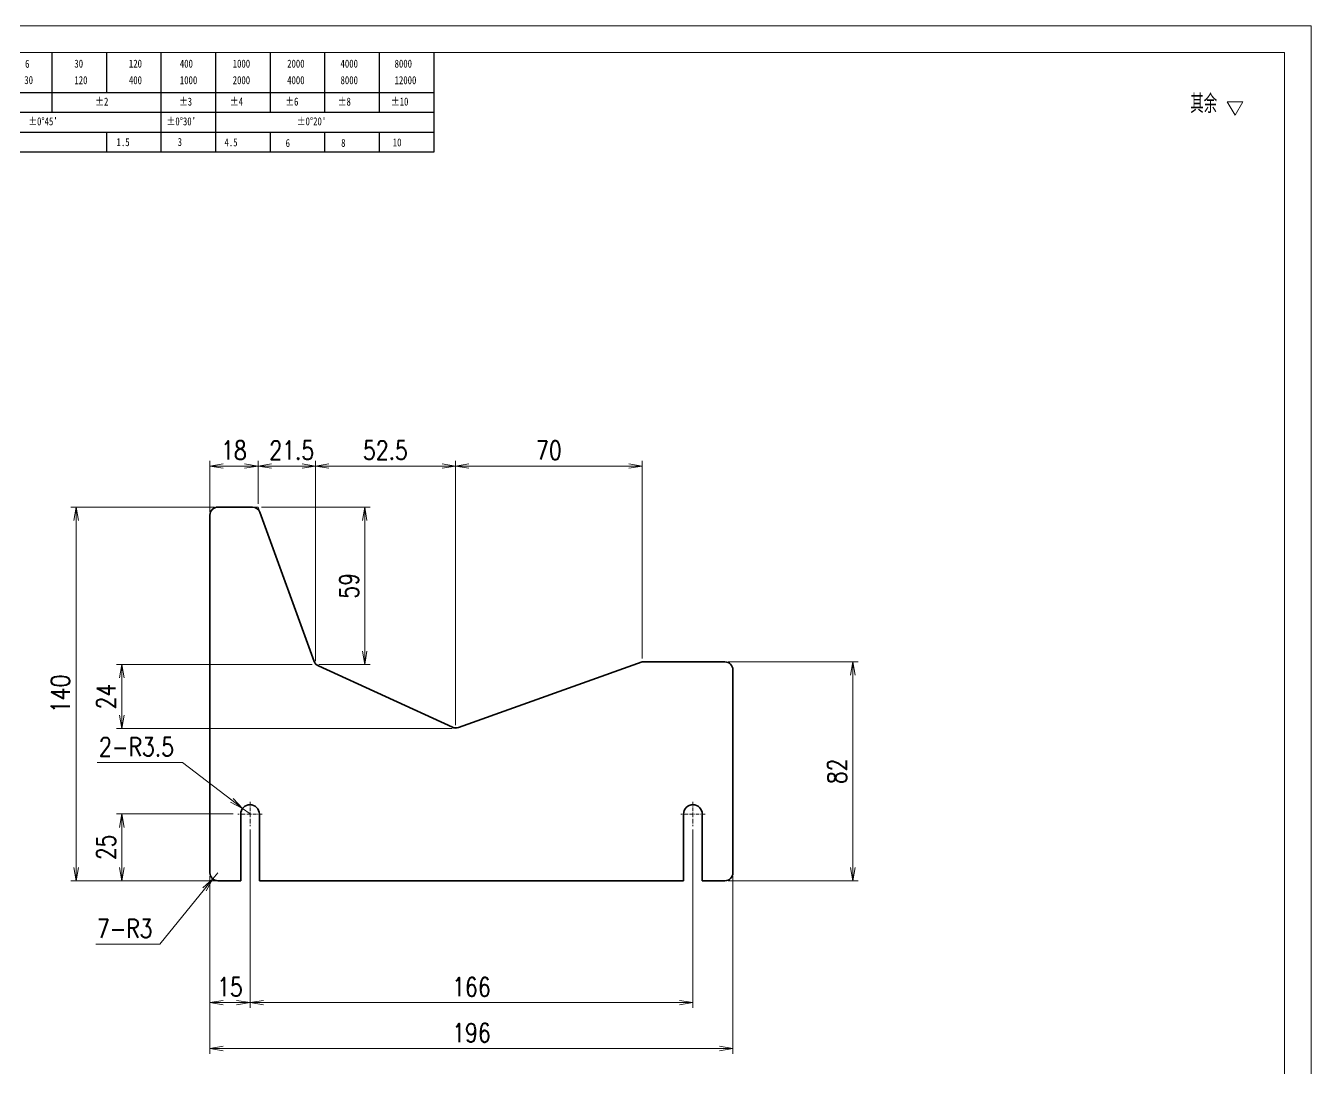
# Model space of a CAD drawing. Header units: millimetres. Extents: x 136885 to 137725, y -4559 to -3619.
# Drawn here: x 137243 to 137724.9, y -4355.3 to -3964.8 of the extents above; entities that cross this region are included whole.
import ezdxf

# ---------------------------------------------------------------- set-up
doc = ezdxf.new("R2010")
doc.units = ezdxf.units.MM
doc.header["$LTSCALE"] = 0.5
for name, pattern in [('AM_ISO08W050x2', [9, 6, -0.75, 1.5, -0.75]), ('AM_ISO09W050', [22.5, 12, -1.5, 3, -1.5, 3, -1.5]), ('DASHDOT', [18.5, 12, -3, 0.5, -3]), ('DOT2', [0.125, 0, -0.125])]:
    doc.linetypes.add(name, pattern=pattern)
for name, color, linetype, lineweight in [('CENTER', 2, 'AM_ISO08W050x2', 15), ('双点划线', 6, 'AM_ISO09W050', 18), ('图框', 7, 'Continuous', 18), ('尺寸线', 2, 'Continuous', 13), ('标注线', 3, 'Continuous', 18), ('粗实线', 7, 'Continuous', 35)]:
    doc.layers.add(name, color=color, linetype=linetype, lineweight=lineweight)
doc.layers.add('图\\M+19E79\\M+195B6\\M+18E9A', color=7, linetype='Continuous')
doc.layers.add('打印', color=7, linetype='Continuous', lineweight=15, plot=False)
doc.layers.add('打印-禁用', color=7, linetype='Continuous', lineweight=15, plot=False)
doc.styles.add('DIM', font='romans.shx', dxfattribs={"width": 0.8, "bigfont": 'bigfont.shx'})
doc.styles.add('国标', font='simfang.ttf', dxfattribs={"width": 0.8})
doc.styles.add('机械长仿宋', font='gbenor.shx', dxfattribs={"height": 1, "bigfont": 'gbcbig.shx'})
doc.dimstyles.new('XR 1-2', dxfattribs={"dimscale": 2, "dimtxt": 3.5, "dimasz": 2.5, "dimexe": 1, "dimexo": 0.625, "dimgap": 1.2, "dimtad": 1, "dimdsep": 46, "dimtxsty": 'DIM', "dimblk": 'OPEN', "dimcen": 0, "dimclrd": 8, "dimclre": 8, "dimclrt": 2, "dimazin": 2, "dimtfac": 0.5, "dimtmove": 0, "dimatfit": 3, "dimldrblk": 'OPEN', "dimfxl": 0, "dimtolj": 2, "dimlwd": 18, "dimlwe": 18, "dimarcsym": 0})
doc.dimstyles.new('XR 1-2$4', dxfattribs={"dimscale": 2, "dimtxt": 3.5, "dimasz": 2.5, "dimexe": 1, "dimexo": 0.625, "dimgap": 1.2, "dimtad": 1, "dimtoh": 1, "dimdsep": 46, "dimtxsty": 'DIM', "dimblk": 'OPEN', "dimcen": 0, "dimclrd": 8, "dimclre": 8, "dimclrt": 2, "dimazin": 2, "dimtfac": 0.5, "dimtmove": 0, "dimatfit": 3, "dimldrblk": 'OPEN', "dimfxl": 0, "dimtolj": 2, "dimlwd": 18, "dimlwe": 18, "dimarcsym": 0})

# ---------------------------------------------------------------- blocks, each defined once
blk = doc.blocks.new('_Open')
at = {"color": 0, "linetype": 'ByBlock', "lineweight": -2}
for p, q in [((-1, 0.167), (0, 0)), ((-1, -0.167), (0, 0)), ((0, 0), (-1, 0))]:
    blk.add_line(p, q, dxfattribs=at)
blk = doc.blocks.new('*D55')
at = {"layer": 'Defpoints', "color": 0, "transparency": 16777216}
for p in [(137327.08, -4264.63), (137312.08, -4282.08), (137312.08, -4330.76)]:
    blk.add_point(p, dxfattribs=at)
at = {"layer": '尺寸线', "color": 8, "lineweight": 18, "transparency": 16777216}
for p, q in [((137327.08, -4265.88), (137327.08, -4332.76)), ((137312.08, -4283.33), (137312.08, -4332.76)), ((137322.08, -4330.76), (137317.08, -4330.76))]:
    blk.add_line(p, q, dxfattribs=at)
at = {"layer": '尺寸线', "color": 8, "linetype": 'ByBlock', "lineweight": 18, "transparency": 16777216, "xscale": 5, "yscale": 5, "zscale": 5, "rotation": 180}
blk.add_blockref('_Open', (137312.08, -4330.76), dxfattribs=at)
at = {"layer": '尺寸线', "color": 8, "linetype": 'ByBlock', "lineweight": 18, "transparency": 16777216, "xscale": 5, "yscale": 5, "zscale": 5}
blk.add_blockref('_Open', (137327.08, -4330.76), dxfattribs=at)
at = {"layer": '尺寸线', "color": 2, "transparency": 16777216, "insert": (137319.58, -4324.86), "char_height": 7, "attachment_point": 5, "style": 'DIM'}
blk.add_mtext('\\A2;15', dxfattribs=at)
blk = doc.blocks.new('*D56')
at = {"layer": 'Defpoints', "color": 0, "transparency": 16777216}
for p in [(137327.08, -4264.63), (137493.08, -4264.63), (137493.08, -4330.76)]:
    blk.add_point(p, dxfattribs=at)
at = {"layer": '尺寸线', "color": 8, "lineweight": 18, "transparency": 16777216}
for p, q in [((137327.08, -4265.88), (137327.08, -4332.76)), ((137493.08, -4265.88), (137493.08, -4332.76)), ((137332.08, -4330.76), (137488.08, -4330.76))]:
    blk.add_line(p, q, dxfattribs=at)
at = {"layer": '尺寸线', "color": 8, "linetype": 'ByBlock', "lineweight": 18, "transparency": 16777216, "xscale": 5, "yscale": 5, "zscale": 5, "rotation": 180}
blk.add_blockref('_Open', (137327.08, -4330.76), dxfattribs=at)
at = {"layer": '尺寸线', "color": 8, "linetype": 'ByBlock', "lineweight": 18, "transparency": 16777216, "xscale": 5, "yscale": 5, "zscale": 5}
blk.add_blockref('_Open', (137493.08, -4330.76), dxfattribs=at)
at = {"layer": '尺寸线', "color": 2, "transparency": 16777216, "insert": (137410.08, -4324.86), "char_height": 7, "attachment_point": 5, "style": 'DIM'}
blk.add_mtext('\\A2;166', dxfattribs=at)
blk = doc.blocks.new('*D57')
at = {"layer": 'Defpoints', "color": 0, "transparency": 16777216}
for p in [(137322.08, -4260.08), (137279.05, -4285.08), (137319.33, -4285.08)]:
    blk.add_point(p, dxfattribs=at)
at = {"layer": '尺寸线', "color": 8, "lineweight": 18, "transparency": 16777216}
for p, q in [((137320.83, -4260.08), (137277.05, -4260.08)), ((137279.05, -4265.08), (137279.05, -4280.08)), ((137318.08, -4285.08), (137277.05, -4285.08))]:
    blk.add_line(p, q, dxfattribs=at)
at = {"layer": '尺寸线', "color": 8, "linetype": 'ByBlock', "lineweight": 18, "transparency": 16777216, "xscale": 5, "yscale": 5, "zscale": 5}
for p, rotation in [((137279.05, -4260.08), 90), ((137279.05, -4285.08), 270)]:
    blk.add_blockref('_Open', p, dxfattribs=dict(at, rotation=rotation))
at = {"layer": '尺寸线', "color": 2, "transparency": 16777216, "insert": (137273.15, -4272.58), "char_height": 7, "attachment_point": 5, "rotation": 90, "style": 'DIM'}
blk.add_mtext('\\A2;25', dxfattribs=at)
blk = doc.blocks.new('*D58')
at = {"layer": 'Defpoints', "color": 0, "transparency": 16777216}
for p in [(137312.08, -4282.08), (137508.08, -4282.08), (137312.08, -4347.93)]:
    blk.add_point(p, dxfattribs=at)
at = {"layer": '尺寸线', "color": 8, "lineweight": 18, "transparency": 16777216}
for p, q in [((137312.08, -4283.33), (137312.08, -4349.93)), ((137508.08, -4283.33), (137508.08, -4349.93)), ((137503.08, -4347.93), (137317.08, -4347.93))]:
    blk.add_line(p, q, dxfattribs=at)
at = {"layer": '尺寸线', "color": 8, "linetype": 'ByBlock', "lineweight": 18, "transparency": 16777216, "xscale": 5, "yscale": 5, "zscale": 5, "rotation": 180}
blk.add_blockref('_Open', (137312.08, -4347.93), dxfattribs=at)
at = {"layer": '尺寸线', "color": 8, "linetype": 'ByBlock', "lineweight": 18, "transparency": 16777216, "xscale": 5, "yscale": 5, "zscale": 5}
blk.add_blockref('_Open', (137508.08, -4347.93), dxfattribs=at)
at = {"layer": '尺寸线', "color": 2, "transparency": 16777216, "insert": (137410.08, -4342.03), "char_height": 7, "attachment_point": 5, "style": 'DIM'}
blk.add_mtext('\\A2;196', dxfattribs=at)
blk = doc.blocks.new('*D59')
at = {"layer": 'Defpoints', "color": 0, "transparency": 16777216}
for p in [(137324.3, -4257.97), (137327.08, -4260.08)]:
    blk.add_point(p, dxfattribs=at)
at = {"layer": '尺寸线', "color": 8, "lineweight": 18, "transparency": 16777216}
for p, q in [((137269.75, -4240.82), (137301.75, -4240.82)), ((137320.32, -4254.94), (137301.75, -4240.82)), ((137327.08, -4260.08), (137324.3, -4257.97))]:
    blk.add_line(p, q, dxfattribs=at)
at = {"layer": '尺寸线', "color": 8, "linetype": 'ByBlock', "lineweight": 18, "transparency": 16777216, "xscale": 5, "yscale": 5, "zscale": 5, "rotation": 322.7401295771887}
blk.add_blockref('_Open', (137324.3, -4257.97), dxfattribs=at)
at = {"layer": '尺寸线', "color": 2, "transparency": 16777216, "insert": (137284.55, -4234.92), "char_height": 7, "attachment_point": 5, "style": 'DIM'}
blk.add_mtext('\\A2;\\A2;2-R3.5', dxfattribs=at)
blk = doc.blocks.new('*D60')
at = {"layer": 'Defpoints', "color": 0, "transparency": 16777216}
for p in [(137315.08, -4145.08), (137261.91, -4285.08), (137315.08, -4285.08)]:
    blk.add_point(p, dxfattribs=at)
at = {"layer": '尺寸线', "color": 8, "lineweight": 18, "transparency": 16777216}
for p, q in [((137313.83, -4145.08), (137259.91, -4145.08)), ((137261.91, -4150.08), (137261.91, -4280.08)), ((137313.83, -4285.08), (137259.91, -4285.08))]:
    blk.add_line(p, q, dxfattribs=at)
at = {"layer": '尺寸线', "color": 8, "linetype": 'ByBlock', "lineweight": 18, "transparency": 16777216, "xscale": 5, "yscale": 5, "zscale": 5}
for p, rotation in [((137261.91, -4145.08), 90), ((137261.91, -4285.08), 270)]:
    blk.add_blockref('_Open', p, dxfattribs=dict(at, rotation=rotation))
at = {"layer": '尺寸线', "color": 2, "transparency": 16777216, "insert": (137256.01, -4215.08), "char_height": 7, "attachment_point": 5, "rotation": 90, "style": 'DIM'}
blk.add_mtext('\\A2;140', dxfattribs=at)
blk = doc.blocks.new('*D61')
at = {"layer": 'Defpoints', "color": 0, "transparency": 16777216}
for p in [(137312.08, -4129.71), (137312.08, -4148.08), (137330.08, -4145.08)]:
    blk.add_point(p, dxfattribs=at)
at = {"layer": '尺寸线', "color": 8, "lineweight": 18, "transparency": 16777216}
for p, q in [((137312.08, -4146.83), (137312.08, -4127.71)), ((137330.08, -4143.83), (137330.08, -4127.71)), ((137325.08, -4129.71), (137317.08, -4129.71))]:
    blk.add_line(p, q, dxfattribs=at)
at = {"layer": '尺寸线', "color": 8, "linetype": 'ByBlock', "lineweight": 18, "transparency": 16777216, "xscale": 5, "yscale": 5, "zscale": 5, "rotation": 180}
blk.add_blockref('_Open', (137312.08, -4129.71), dxfattribs=at)
at = {"layer": '尺寸线', "color": 8, "linetype": 'ByBlock', "lineweight": 18, "transparency": 16777216, "xscale": 5, "yscale": 5, "zscale": 5}
blk.add_blockref('_Open', (137330.08, -4129.71), dxfattribs=at)
at = {"layer": '尺寸线', "color": 2, "transparency": 16777216, "insert": (137321.08, -4123.81), "char_height": 7, "attachment_point": 5, "style": 'DIM'}
blk.add_mtext('\\A2;18', dxfattribs=at)
blk = doc.blocks.new('*D62')
at = {"layer": 'Defpoints', "color": 0, "transparency": 16777216}
for p in [(137330.08, -4129.71), (137330.08, -4145.08), (137351.58, -4204.08)]:
    blk.add_point(p, dxfattribs=at)
at = {"layer": '尺寸线', "color": 8, "lineweight": 18, "transparency": 16777216}
for p, q in [((137330.08, -4143.83), (137330.08, -4127.71)), ((137351.58, -4202.83), (137351.58, -4127.71)), ((137346.58, -4129.71), (137335.08, -4129.71))]:
    blk.add_line(p, q, dxfattribs=at)
at = {"layer": '尺寸线', "color": 8, "linetype": 'ByBlock', "lineweight": 18, "transparency": 16777216, "xscale": 5, "yscale": 5, "zscale": 5, "rotation": 180}
blk.add_blockref('_Open', (137330.08, -4129.71), dxfattribs=at)
at = {"layer": '尺寸线', "color": 8, "linetype": 'ByBlock', "lineweight": 18, "transparency": 16777216, "xscale": 5, "yscale": 5, "zscale": 5}
blk.add_blockref('_Open', (137351.58, -4129.71), dxfattribs=at)
at = {"layer": '尺寸线', "color": 2, "transparency": 16777216, "insert": (137342.75, -4123.81), "char_height": 7, "attachment_point": 5, "style": 'DIM'}
blk.add_mtext('\\A2;21.5', dxfattribs=at)
blk = doc.blocks.new('*D63')
at = {"layer": 'Defpoints', "color": 0, "transparency": 16777216}
for p in [(137330.08, -4145.08), (137351.58, -4204.08), (137370.09, -4204.08)]:
    blk.add_point(p, dxfattribs=at)
at = {"layer": '尺寸线', "color": 8, "lineweight": 18, "transparency": 16777216}
for p, q in [((137331.33, -4145.08), (137372.09, -4145.08)), ((137370.09, -4150.08), (137370.09, -4199.08)), ((137352.83, -4204.08), (137372.09, -4204.08))]:
    blk.add_line(p, q, dxfattribs=at)
at = {"layer": '尺寸线', "color": 8, "linetype": 'ByBlock', "lineweight": 18, "transparency": 16777216, "xscale": 5, "yscale": 5, "zscale": 5}
for p, rotation in [((137370.09, -4145.08), 90), ((137370.09, -4204.08), 270)]:
    blk.add_blockref('_Open', p, dxfattribs=dict(at, rotation=rotation))
at = {"layer": '尺寸线', "color": 2, "transparency": 16777216, "insert": (137364.19, -4174.58), "char_height": 7, "attachment_point": 5, "rotation": 90, "style": 'DIM'}
blk.add_mtext('\\A2;59', dxfattribs=at)
blk = doc.blocks.new('*D64')
at = {"layer": 'Defpoints', "color": 0, "transparency": 16777216}
for p in [(137351.58, -4129.71), (137351.58, -4204.08), (137404.08, -4228.08)]:
    blk.add_point(p, dxfattribs=at)
at = {"layer": '尺寸线', "color": 8, "lineweight": 18, "transparency": 16777216}
for p, q in [((137351.58, -4202.83), (137351.58, -4127.71)), ((137404.08, -4226.83), (137404.08, -4127.71)), ((137399.08, -4129.71), (137356.58, -4129.71))]:
    blk.add_line(p, q, dxfattribs=at)
at = {"layer": '尺寸线', "color": 8, "linetype": 'ByBlock', "lineweight": 18, "transparency": 16777216, "xscale": 5, "yscale": 5, "zscale": 5, "rotation": 180}
blk.add_blockref('_Open', (137351.58, -4129.71), dxfattribs=at)
at = {"layer": '尺寸线', "color": 8, "linetype": 'ByBlock', "lineweight": 18, "transparency": 16777216, "xscale": 5, "yscale": 5, "zscale": 5}
blk.add_blockref('_Open', (137404.08, -4129.71), dxfattribs=at)
at = {"layer": '尺寸线', "color": 2, "transparency": 16777216, "insert": (137377.83, -4123.81), "char_height": 7, "attachment_point": 5, "style": 'DIM'}
blk.add_mtext('\\A2;52.5', dxfattribs=at)
blk = doc.blocks.new('*D65')
at = {"layer": 'Defpoints', "color": 0, "transparency": 16777216}
for p in [(137351.58, -4204.08), (137279.05, -4228.08), (137404.08, -4228.08)]:
    blk.add_point(p, dxfattribs=at)
at = {"layer": '尺寸线', "color": 8, "lineweight": 18, "transparency": 16777216}
for p, q in [((137350.33, -4204.08), (137277.05, -4204.08)), ((137279.05, -4209.08), (137279.05, -4223.08)), ((137402.83, -4228.08), (137277.05, -4228.08))]:
    blk.add_line(p, q, dxfattribs=at)
at = {"layer": '尺寸线', "color": 8, "linetype": 'ByBlock', "lineweight": 18, "transparency": 16777216, "xscale": 5, "yscale": 5, "zscale": 5}
for p, rotation in [((137279.05, -4204.08), 90), ((137279.05, -4228.08), 270)]:
    blk.add_blockref('_Open', p, dxfattribs=dict(at, rotation=rotation))
at = {"layer": '尺寸线', "color": 2, "transparency": 16777216, "insert": (137273.15, -4216.08), "char_height": 7, "attachment_point": 5, "rotation": 90, "style": 'DIM'}
blk.add_mtext('\\A2;24', dxfattribs=at)
blk = doc.blocks.new('*D66')
at = {"layer": 'Defpoints', "color": 0, "transparency": 16777216}
for p in [(137505.08, -4203.08), (137505.08, -4285.08), (137553.02, -4285.08)]:
    blk.add_point(p, dxfattribs=at)
at = {"layer": '尺寸线', "color": 8, "lineweight": 18, "transparency": 16777216}
for p, q in [((137506.33, -4203.08), (137555.02, -4203.08)), ((137553.02, -4208.08), (137553.02, -4280.08)), ((137506.33, -4285.08), (137555.02, -4285.08))]:
    blk.add_line(p, q, dxfattribs=at)
at = {"layer": '尺寸线', "color": 8, "linetype": 'ByBlock', "lineweight": 18, "transparency": 16777216, "xscale": 5, "yscale": 5, "zscale": 5}
for p, rotation in [((137553.02, -4203.08), 90), ((137553.02, -4285.08), 270)]:
    blk.add_blockref('_Open', p, dxfattribs=dict(at, rotation=rotation))
at = {"layer": '尺寸线', "color": 2, "transparency": 16777216, "insert": (137547.12, -4244.08), "char_height": 7, "attachment_point": 5, "rotation": 90, "style": 'DIM'}
blk.add_mtext('\\A2;82', dxfattribs=at)
blk = doc.blocks.new('*D67')
at = {"layer": 'Defpoints', "color": 0, "transparency": 16777216}
for p in [(137404.08, -4129.71), (137474.08, -4203.08), (137404.08, -4228.08)]:
    blk.add_point(p, dxfattribs=at)
at = {"layer": '尺寸线', "color": 8, "lineweight": 18, "transparency": 16777216}
for p, q in [((137404.08, -4226.83), (137404.08, -4127.71)), ((137474.08, -4201.83), (137474.08, -4127.71)), ((137469.08, -4129.71), (137409.08, -4129.71))]:
    blk.add_line(p, q, dxfattribs=at)
at = {"layer": '尺寸线', "color": 8, "linetype": 'ByBlock', "lineweight": 18, "transparency": 16777216, "xscale": 5, "yscale": 5, "zscale": 5, "rotation": 180}
blk.add_blockref('_Open', (137404.08, -4129.71), dxfattribs=at)
at = {"layer": '尺寸线', "color": 8, "linetype": 'ByBlock', "lineweight": 18, "transparency": 16777216, "xscale": 5, "yscale": 5, "zscale": 5}
blk.add_blockref('_Open', (137474.08, -4129.71), dxfattribs=at)
at = {"layer": '尺寸线', "color": 2, "transparency": 16777216, "insert": (137439.08, -4123.81), "char_height": 7, "attachment_point": 5, "style": 'DIM'}
blk.add_mtext('\\A2;70', dxfattribs=at)
blk = doc.blocks.new('*D68')
at = {"layer": 'Defpoints', "color": 0, "transparency": 16777216}
for p in [(137315.08, -4282.08), (137313.19, -4284.41)]:
    blk.add_point(p, dxfattribs=at)
at = {"layer": '尺寸线', "color": 8, "lineweight": 18, "transparency": 16777216}
for p, q in [((137315.08, -4282.08), (137313.19, -4284.41)), ((137310.03, -4288.29), (137293.3, -4308.87)), ((137269.3, -4308.87), (137293.3, -4308.87))]:
    blk.add_line(p, q, dxfattribs=at)
at = {"layer": '尺寸线', "color": 8, "linetype": 'ByBlock', "lineweight": 18, "transparency": 16777216, "xscale": 5, "yscale": 5, "zscale": 5, "rotation": 50.87843805200873}
blk.add_blockref('_Open', (137313.19, -4284.41), dxfattribs=at)
at = {"layer": '尺寸线', "color": 2, "transparency": 16777216, "insert": (137280.1, -4302.97), "char_height": 7, "attachment_point": 5, "style": 'DIM'}
blk.add_mtext('\\A2;\\A2;7-R3', dxfattribs=at)
blk = doc.blocks.new('GZDEH零件A3图框V01版')
at = {"layer": '图\\M+19E79\\M+195B6\\M+18E9A', "color": 9}
for p, q in [((3041.53, -1561.98), (3041.53, -1554.46)), ((3051.75, -1561.98), (3051.75, -1554.46)), ((3061.98, -1561.98), (3061.98, -1554.46)), ((3072.2, -1561.98), (3072.2, -1554.46)), ((3082.42, -1561.98), (3082.42, -1554.46)), ((3092.64, -1561.98), (3092.64, -1554.46)), ((3102.86, -1561.98), (3102.86, -1554.46)), ((3113.09, -1573.08), (3113.09, -1554.46)), ((2996.09, -1561.98), (3113.09, -1561.98)), ((3041.53, -1565.68), (3041.53, -1561.98)), ((3061.98, -1573.08), (3061.98, -1561.98)), ((3072.2, -1573.08), (3072.2, -1561.98)), ((3082.42, -1565.68), (3082.42, -1561.98)), ((3092.64, -1565.68), (3092.64, -1561.98)), ((3102.86, -1565.68), (3102.86, -1561.98)), ((2996.09, -1565.68), (3113.09, -1565.68)), ((2996.09, -1569.38), (3113.09, -1569.38)), ((3051.75, -1573.08), (3051.75, -1569.38)), ((3082.42, -1573.08), (3082.42, -1569.48)), ((3092.64, -1573.08), (3092.64, -1569.38)), ((3102.86, -1573.08), (3102.86, -1569.38)), ((2990.09, -1573.08), (3113.09, -1573.08))]:
    blk.add_line(p, q, dxfattribs=at)
at = {"layer": '图框', "linetype": 'Continuous'}
for p, q in [((3272.49, -1554.46), (2882.49, -1554.46)), ((3272.49, -1832.96), (3272.49, -1554.46))]:
    blk.add_line(p, q, dxfattribs=at)
at = {"layer": '打印-禁用', "linetype": 'Continuous'}
for p, q in [((3277.49, -1549.46), (2857.49, -1549.46)), ((3277.49, -1846.46), (3277.49, -1549.46))]:
    blk.add_line(p, q, dxfattribs=at)
at = {"layer": '图\\M+19E79\\M+195B6\\M+18E9A', "color": 9, "style": '国标', "width": 0.8}
for s, p in [('6', (3036.45, -1557.34)), ('30', (3045.69, -1557.31)), ('120', (3055.91, -1557.31)), ('400', (3065.46, -1557.31)), ('1000', (3075.36, -1557.31)), ('2000', (3085.57, -1557.31)), ('4000', (3095.57, -1557.31)), ('8000', (3105.7, -1557.31)), ('30', (3036.31, -1560.39)), ('120', (3045.69, -1560.41)), ('400', (3055.91, -1560.41)), ('1000', (3065.46, -1560.41)), ('2000', (3075.36, -1560.41)), ('4000', (3085.57, -1560.41)), ('8000', (3095.57, -1560.41)), ('12000', (3105.7, -1560.41)), ('±2', (3049.61, -1564.42)), ('±3', (3065.3, -1564.42)), ('±4', (3074.85, -1564.42)), ('±6', (3085.22, -1564.42)), ('±8', (3095.06, -1564.42)), ('±10', (3105.02, -1564.42)), ("±0%%D45'", (3037.06, -1568.12)), ("±0%%D30'", (3062.98, -1568.12)), ("±0%%D20'", (3087.38, -1568.12)), ('1.5', (3053.59, -1572.01)), ('3', (3065.05, -1571.98)), ('4.5', (3073.82, -1572.05)), ('6', (3085.28, -1572.19)), ('8', (3095.68, -1572.15)), ('10', (3105.36, -1572.06))]:
    blk.add_text(s, height=1.5, dxfattribs=at).set_placement(p)
blk = doc.blocks.new('DEH A3')
at = {"layer": '图框'}
blk.add_blockref('GZDEH零件A3图框V01版', (-2857.49, 1846.46), dxfattribs=at)
blk = doc.blocks.new('FINISHER_1')
at = {"layer": '标注线'}
for p, q in [((0, 0), (-1.44, 2.5)), ((-1.44, 2.5), (1.44, 2.5)), ((1.44, 2.5), (0, 0))]:
    blk.add_line(p, q, dxfattribs=at)
blk = doc.blocks.new('其余任何12.5')
at = {"layer": '标注线', "color": 2, "linetype": 'ByBlock', "lineweight": 30}
blk.add_blockref('FINISHER_1', (0, 0), dxfattribs=at)
at = {"layer": '标注线', "color": 7, "linetype": 'DOT2', "style": '机械长仿宋'}
blk.add_text('其余', height=3.5, dxfattribs=at).set_placement((-8.38, 0.4))

msp = doc.modelspace()

# ---------------------------------------------------------------- linework, layer by layer
at = {"layer": 'CENTER', "linetype": 'DASHDOT', "ltscale": 0.227502}
for p, q in [((137327.082, -4255.534), (137327.082, -4264.634)), ((137493.082, -4255.534), (137493.082, -4264.634)), ((137331.632, -4260.085), (137322.532, -4260.085)), ((137497.632, -4260.085), (137488.532, -4260.085))]:
    msp.add_line(p, q, dxfattribs=at)
at = {"layer": '双点划线'}
for p, q in [((137327.982, -4145.084), (137330.082, -4145.084)), ((137330.801, -4147.057), (137330.082, -4145.084)), ((137351.152, -4202.905), (137351.582, -4204.084)), ((137352.724, -4204.606), (137351.582, -4204.084)), ((137402.974, -4227.578), (137404.082, -4228.084)), ((137405.23, -4227.674), (137404.082, -4228.084))]:
    msp.add_line(p, q, dxfattribs=at)
at = {"layer": '打印'}
msp.add_lwpolyline([(136884.853, -3964.754), (137724.853, -3964.754), (137724.853, -4558.754), (136884.853, -4558.754)], close=True, dxfattribs=at)
at = {"layer": '粗实线'}
for p, q in [((137312.082, -4148.084), (137312.082, -4282.084)), ((137351.152, -4202.905), (137330.801, -4147.057)), ((137402.974, -4227.578), (137352.724, -4204.606)), ((137474.082, -4203.084), (137405.23, -4227.674)), ((137474.082, -4203.084), (137505.082, -4203.084)), ((137508.082, -4282.084), (137508.082, -4206.084)), ((137323.582, -4285.084), (137323.582, -4260.084)), ((137330.582, -4260.084), (137330.582, -4285.084)), ((137489.582, -4285.084), (137489.582, -4260.084)), ((137496.582, -4260.084), (137496.582, -4285.084)), ((137330.582, -4285.084), (137489.582, -4285.084))]:
    msp.add_line(p, q, dxfattribs=at)
at = {"layer": '粗实线', "ltscale": 0.322506}
msp.add_line((137327.982, -4145.084), (137315.082, -4145.084), dxfattribs=at)
at = {"layer": '粗实线', "ltscale": 0.2125}
for p, q in [((137315.082, -4285.084), (137323.582, -4285.084)), ((137496.582, -4285.084), (137505.082, -4285.084))]:
    msp.add_line(p, q, dxfattribs=at)
at = {"layer": '粗实线'}
for centre, radius, start, end in [((137315.082, -4148.084), 3, 90, 180), ((137327.982, -4148.084), 3, 20.02208, 90), ((137353.971, -4201.878), 3, 200.02208, 245.43283), ((137505.082, -4206.084), 3, 0, 90), ((137404.221, -4224.849), 3, 245.43283, 289.65382), ((137327.082, -4260.084), 3.5, 0, 180), ((137493.082, -4260.084), 3.5, 0, 180), ((137315.082, -4282.084), 3, 180, 270), ((137505.082, -4282.084), 3, 270, 0)]:
    msp.add_arc(centre, radius, start, end, dxfattribs=at)

# ---------------------------------------------------------------- block references
at = {"layer": '图框', "xscale": 2, "yscale": 2, "zscale": 2}
msp.add_blockref('DEH A3', (136884.853, -4558.754), dxfattribs=at)
at = {"layer": '标注线', "xscale": 2, "yscale": 2, "zscale": 2}
msp.add_blockref('其余任何12.5', (137696.262, -3998.283), dxfattribs=at)

# ---------------------------------------------------------------- dimensions: what is measured, and where the dimension line sits
at = {"layer": '尺寸线'}
for base, p1, p2, picture, middle in [((137312.082, -4129.712), (137330.082, -4145.084), (137312.082, -4148.084), '*D61', (137321.082, -4123.812)), ((137351.582, -4129.712), (137404.082, -4228.084), (137351.582, -4204.084), '*D64', (137377.832, -4123.812)), ((137404.082, -4129.712), (137474.082, -4203.084), (137404.082, -4228.084), '*D67', (137439.082, -4123.812)), ((137312.082, -4330.763), (137327.082, -4264.634), (137312.082, -4282.084), '*D55', (137319.582, -4324.863)), ((137493.082, -4330.763), (137327.082, -4264.634), (137493.082, -4264.634), '*D56', (137410.082, -4324.863)), ((137312.082, -4347.935), (137508.082, -4282.084), (137312.082, -4282.084), '*D58', (137410.082, -4342.035))]:
    dim = msp.add_linear_dim(base=base, p1=p1, p2=p2, dimstyle='XR 1-2', dxfattribs=at)
    dim.commit()
    dim.dimension.update_dxf_attribs({"geometry": picture, "text_midpoint": middle})
dim = msp.add_linear_dim(base=(137330.082, -4129.712), p1=(137351.582, -4204.084), p2=(137330.082, -4145.084), dimstyle='XR 1-2', dxfattribs=at)
dim.commit()
dim.dimension.update_dxf_attribs({"geometry": '*D62', "text_midpoint": (137342.749, -4129.712), "dimtype": 160})
for base, p1, p2, picture, middle in [((137261.909, -4285.084), (137315.082, -4145.084), (137315.082, -4285.084), '*D60', (137256.009, -4215.084)), ((137370.093, -4204.084), (137330.082, -4145.084), (137351.582, -4204.084), '*D63', (137364.193, -4174.584)), ((137279.053, -4228.084), (137351.582, -4204.084), (137404.082, -4228.084), '*D65', (137273.153, -4216.084)), ((137553.017, -4285.084), (137505.082, -4203.084), (137505.082, -4285.084), '*D66', (137547.117, -4244.084)), ((137279.053, -4285.084), (137322.082, -4260.085), (137319.332, -4285.084), '*D57', (137273.153, -4272.584))]:
    dim = msp.add_linear_dim(base=base, p1=p1, p2=p2, angle=90, dimstyle='XR 1-2', dxfattribs=at)
    dim.commit()
    dim.dimension.update_dxf_attribs({"geometry": picture, "text_midpoint": middle})
for center, mpoint, text, picture, middle in [((137327.082, -4260.084), (137324.296, -4257.965), '\\A2;2-<>', '*D59', (137284.553, -4240.817)), ((137315.082, -4282.084), (137313.189, -4284.412), '\\A2;7-<>', '*D68', (137280.101, -4308.866))]:
    dim = msp.add_radius_dim(center=center, mpoint=mpoint, text=text, dimstyle='XR 1-2$4', override={"dimtxsty": 'DIM'}, dxfattribs=at)
    dim.commit()
    dim.dimension.update_dxf_attribs({"geometry": picture, "text_midpoint": middle, "dimtype": 164})

doc.saveas('drawing.dxf')
